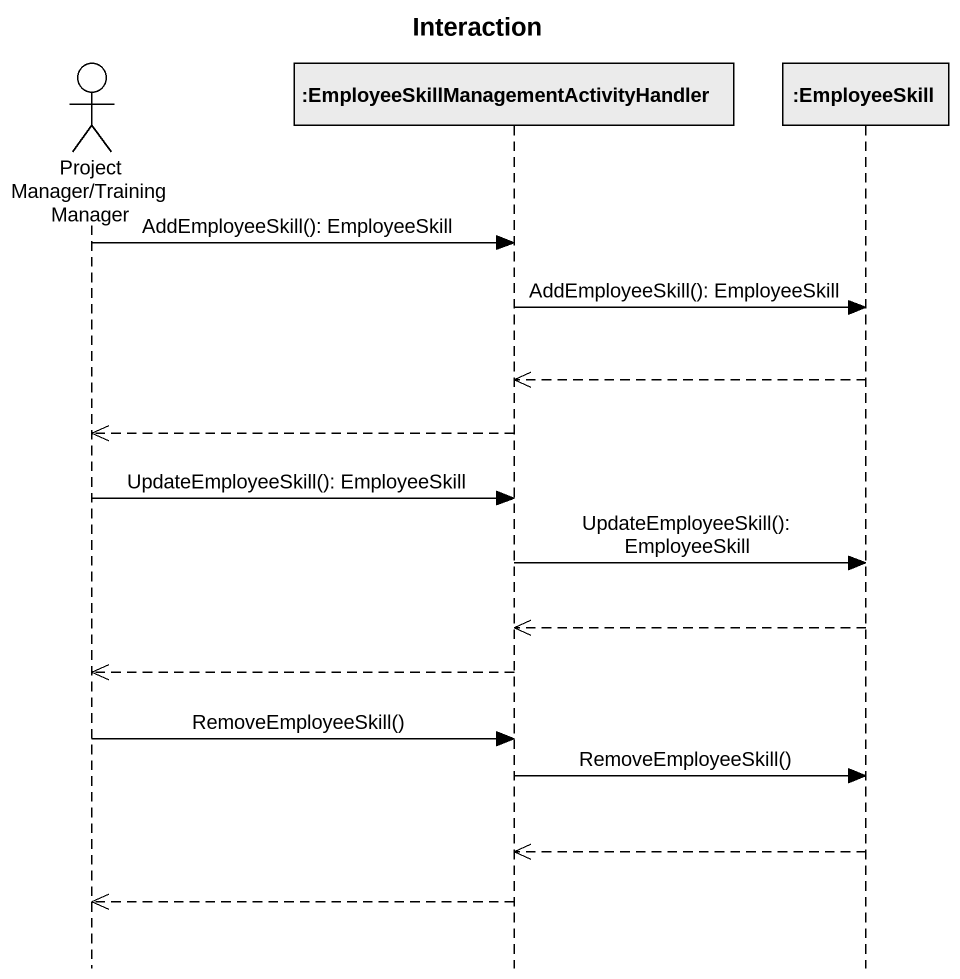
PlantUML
@startuml
title Interaction
hide footbox
actor "Project Manager/Training Manager" as Project_Manager_Training
participant ":EmployeeSkillManagementActivityHandler" as EmployeeSkillManagementActiv #EBEBEB
participant ":EmployeeSkill" as EmployeeSkill #EBEBEB

Project_Manager_Training -> EmployeeSkillManagementActiv : AddEmployeeSkill(): EmployeeSkill
EmployeeSkillManagementActiv -> EmployeeSkill : AddEmployeeSkill(): EmployeeSkill
EmployeeSkill -->> EmployeeSkillManagementActiv
EmployeeSkillManagementActiv -->> Project_Manager_Training
Project_Manager_Training -> EmployeeSkillManagementActiv : UpdateEmployeeSkill(): EmployeeSkill
EmployeeSkillManagementActiv -> EmployeeSkill : UpdateEmployeeSkill(): EmployeeSkill
EmployeeSkill -->> EmployeeSkillManagementActiv
EmployeeSkillManagementActiv -->> Project_Manager_Training
Project_Manager_Training -> EmployeeSkillManagementActiv : RemoveEmployeeSkill()
EmployeeSkillManagementActiv -> EmployeeSkill : RemoveEmployeeSkill()
EmployeeSkill -->> EmployeeSkillManagementActiv
EmployeeSkillManagementActiv -->> Project_Manager_Training
@enduml
